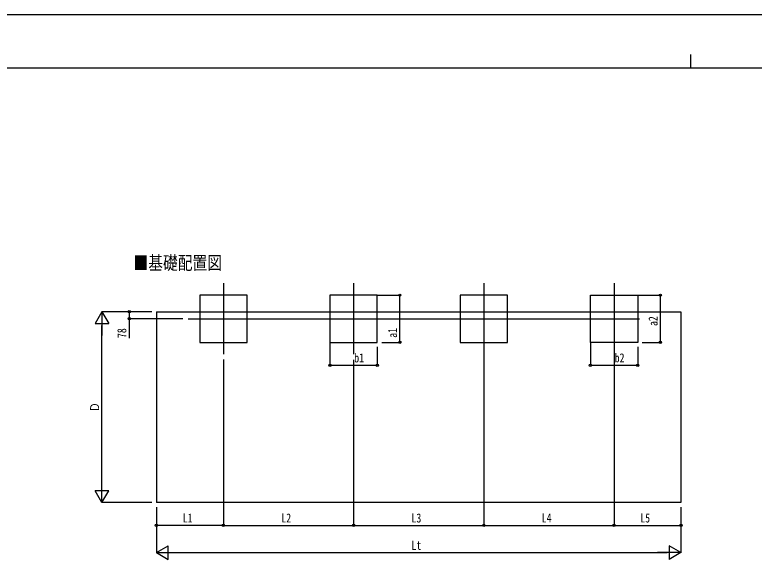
# Model space of a CAD drawing. Units: millimetres, scale not verified. Extents: x -12615 to 12615, y -8910 to 8910.
# Drawn here: x -7446 to 685, y 2827 to 8910 of the extents above; entities that cross this region are included whole.
import ezdxf
from ezdxf.enums import TextEntityAlignment as Align

# ---------------------------------------------------------------- set-up
doc = ezdxf.new("R2010")
doc.units = ezdxf.units.MM
doc.header["$LTSCALE"] = 40
for name, color, linetype in [('0-2_USER1', 3, 'Continuous'), ('0-3_YKK_12', 2, 'Continuous'), ('0-5_YKK_A1', 4, 'Continuous'), ('0-6_YKK_D', 6, 'Continuous'), ('0-7_YKK_ZWAK', 7, 'Continuous')]:
    doc.layers.add(name, color=color, linetype=linetype)
doc.styles.add('ＭＳ ゴシック', font='')
doc.styles.get('ＭＳ ゴシック').set_extended_font_data('MS Gothic')

msp = doc.modelspace()

# ---------------------------------------------------------------- linework, layer by layer
at = {"layer": '0-3_YKK_12'}
for p, q in [((-5152.11, 5958.53), (-5152.11, 5178.36)), ((-3720.11, 5958.53), (-3720.11, 5178.36)), ((-2288.11, 5958.53), (-2288.11, 5178.36)), ((-856.11, 5958.53), (-856.11, 5178.36)), ((-5540.08, 5568.45), (-574.97, 5568.45))]:
    msp.add_line(p, q, dxfattribs=at)
at = {"layer": '0-5_YKK_A1'}
for p, q in [((-5888.11, 5646.25), (-120.11, 5646.25)), ((-5888.11, 5646.25), (-5888.11, 3548.6)), ((-120.11, 5646.25), (-120.11, 3548.6)), ((-120.11, 3548.6), (-5888.11, 3548.6))]:
    msp.add_line(p, q, dxfattribs=at)
for points in [[(-5412.11, 5308.45), (-4892.11, 5308.45), (-4892.11, 5828.45), (-5412.11, 5828.45)], [(-3980.11, 5308.45), (-3460.11, 5308.45), (-3460.11, 5828.45), (-3980.11, 5828.45)], [(-2548.11, 5308.45), (-2028.11, 5308.45), (-2028.11, 5828.45), (-2548.11, 5828.45)], [(-596.11, 5308.45), (-1116.11, 5308.45), (-1116.11, 5828.45), (-596.11, 5828.45)]]:
    msp.add_lwpolyline(points, close=True, dxfattribs=at)
at = {"layer": '0-6_YKK_D'}
for p, q in [((-3459.11, 5828.45), (-3210.78, 5828.45)), ((-3211.78, 5308.45), (-3211.78, 5828.45)), ((-595.11, 5828.45), (-345.11, 5828.45)), ((-346.11, 5308.45), (-346.11, 5828.45)), ((-6488.11, 5646.25), (-6563.11, 5516.34)), ((-5938.11, 5646.25), (-6489.11, 5646.25)), ((-6488.11, 5646.25), (-6413.11, 5516.34)), ((-6488.11, 5646.25), (-6488.11, 5386.44)), ((-5938.11, 5646.25), (-6189.11, 5646.25)), ((-5597.55, 5568.45), (-6189.11, 5568.45)), ((-6563.11, 5516.34), (-6413.11, 5516.34)), ((-6488.11, 3698.6), (-6488.11, 5496.25)), ((-3980.11, 5307.45), (-3980.11, 5057.45)), ((-3410.11, 5308.45), (-3210.78, 5308.45)), ((-1116.11, 5307.45), (-1116.11, 5057.45)), ((-546.11, 5308.45), (-345.11, 5308.45)), ((-3460.11, 5259.43), (-3460.11, 5057.45)), ((-596.11, 5259.43), (-596.11, 5057.45)), ((-2288.11, 5177.36), (-2288.11, 3297.6)), ((-2288.11, 5177.36), (-2288.11, 3297.6)), ((-856.11, 5177.36), (-856.11, 3297.6)), ((-5152.11, 5120.59), (-5152.11, 3297.6)), ((-5152.11, 5120.59), (-5152.11, 3297.6)), ((-3980.11, 5058.45), (-3460.11, 5058.45)), ((-3720.11, 5117.01), (-3720.11, 3297.6)), ((-3720.11, 5117.01), (-3720.11, 3297.6)), ((-1116.11, 5058.45), (-596.11, 5058.45)), ((-856.11, 5117.01), (-856.11, 3297.6)), ((-6488.11, 3548.6), (-6488.11, 3808.41)), ((-6488.11, 3548.6), (-6563.11, 3678.51)), ((-6413.11, 3678.51), (-6563.11, 3678.51)), ((-6488.11, 3548.6), (-6413.11, 3678.51)), ((-5938.11, 3548.6), (-6489.11, 3548.6)), ((-5888.11, 3498.6), (-5888.11, 2997.6)), ((-120.11, 3498.6), (-120.11, 2997.6)), ((-5888.11, 3323.6), (-5888.11, 3297.6)), ((-5152.11, 3298.6), (-5888.11, 3298.6)), ((-5152.11, 3298.6), (-3720.11, 3298.6)), ((-3720.11, 3298.6), (-2288.11, 3298.6)), ((-2288.11, 3298.6), (-856.11, 3298.6)), ((-856.11, 3298.6), (-120.11, 3298.6)), ((-120.11, 3323.6), (-120.11, 3297.6)), ((-5888.11, 2998.6), (-5758.21, 3073.6)), ((-5758.21, 2923.6), (-5758.21, 3073.6)), ((-120.11, 2998.6), (-250.02, 3073.6)), ((-250.02, 3073.6), (-250.02, 2923.6)), ((-5888.11, 2998.6), (-5758.21, 2923.6)), ((-5888.11, 2998.6), (-5628.31, 2998.6)), ((-5738.11, 2998.6), (-270.11, 2998.6)), ((-120.11, 2998.6), (-379.92, 2998.6)), ((-120.11, 2998.6), (-250.02, 2923.6))]:
    msp.add_line(p, q, dxfattribs=at)
msp.add_lwpolyline([(-6188.11, 5646.25), (-6188.11, 5568.45), (-6188.11, 5355.05)], dxfattribs=at)
for centre in [(-3211.78, 5828.45), (-346.11, 5828.45), (-6188.11, 5646.25), (-6188.11, 5568.45), (-3211.78, 5308.45), (-346.11, 5308.45), (-3980.11, 5058.45), (-3460.11, 5058.45), (-1116.11, 5058.45), (-596.11, 5058.45), (-5888.11, 3298.6), (-5152.11, 3298.6), (-5152.11, 3298.6), (-3720.11, 3298.6), (-3720.11, 3298.6), (-2288.11, 3298.6), (-2288.11, 3298.6), (-856.11, 3298.6), (-856.11, 3298.6), (-120.11, 3298.6)]:
    msp.add_circle(centre, 12.75, dxfattribs=at)
at = {"layer": '0-7_YKK_ZWAK'}
for p, q in [((-14.94, 8475), (-14.94, 8325)), ((11685.06, 8325), (-11714.94, 8325))]:
    msp.add_line(p, q, dxfattribs=at)
msp.add_lwpolyline([(-12615, -8910), (12615, -8910), (12615, 8910), (-12615, 8910)], close=True, dxfattribs=at)

# ---------------------------------------------------------------- texts
at = {"layer": '0-2_USER1', "style": 'ＭＳ ゴシック', "width": 0.8}
msp.add_text('■基礎配置図', height=148.5, dxfattribs=at).set_placement((-6140.55, 6064.84), align=Align.BOTTOM_LEFT)
at = {"layer": '0-6_YKK_D', "style": 'ＭＳ ゴシック', "width": 0.8}
for s, p in [('a2', (-347.78, 5489.25)), ('78', (-6190.11, 5357.05)), ('a1', (-3213.45, 5359.99)), ('Ｄ', (-6489.11, 4543.43))]:
    msp.add_text(s, height=98.97, rotation=90, dxfattribs=at).set_placement(p, align=Align.BOTTOM_LEFT)
for s, p in [('b1', (-3713.22, 5060.11)), ('b2', (-849.22, 5060.11)), ('L1', (-5599.31, 3300.27)), ('L2', (-4515.31, 3300.27)), ('L3', (-3083.31, 3300.27)), ('L4', (-1651.31, 3300.27)), ('L5', (-567.31, 3300.27)), ('Lt', (-3083.31, 2999.6))]:
    msp.add_text(s, height=98.97, dxfattribs=at).set_placement(p, align=Align.BOTTOM_LEFT)

doc.saveas('drawing.dxf')
